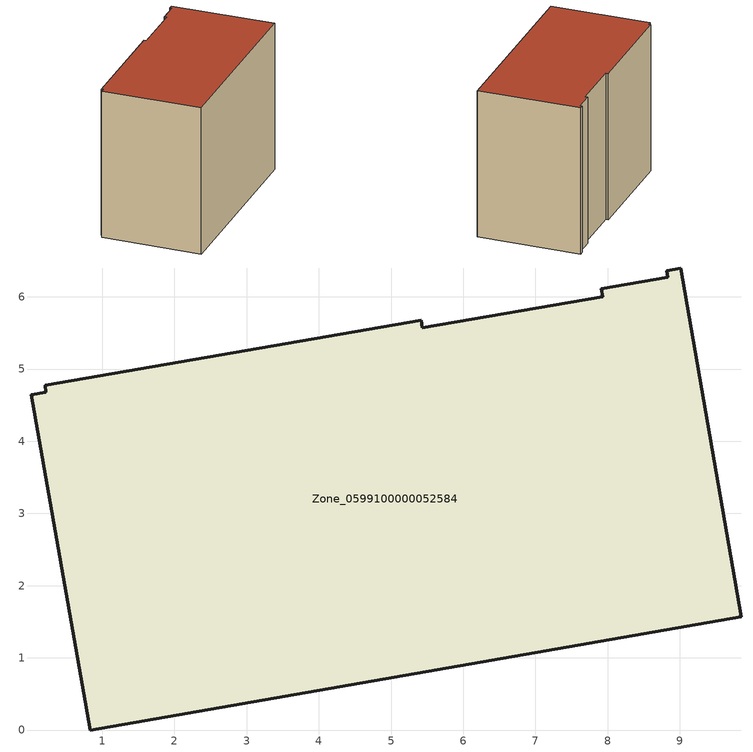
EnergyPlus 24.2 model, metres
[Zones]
Zone_0599100000052584
 floor ground (C_G): 7.93,6 7.91,6.11 8.83,6.27 8.82,6.36 9.01,6.4 9.85,1.57 0.83,0 0.02,4.64 0.22,4.68 0.21,4.78 5.42,5.68 5.43,5.57 z0
 wall outside (C_F): 9.85,1.57 9.01,6.4 8.82,6.36 8.83,6.27 7.91,6.11 7.93,6 5.43,5.57 5.42,5.68 0.21,4.78 0.22,4.68 0.02,4.64 0.83,0 9.85,1.57 z0:7.19
 roof outside (C_R): 7.93,6 5.43,5.57 5.42,5.68 0.21,4.78 0.22,4.68 0.02,4.64 0.83,0 9.85,1.57 9.01,6.4 8.82,6.36 8.83,6.27 7.91,6.11 z7.19
[BUILDING]
Pand.0599100000052584: North Axis=0; Terrain=City; Loads Convergence Tolerance Value=0.04; Temperature Convergence Tolerance Value=0.4; Solar Distribution=FullExterior; Maximum Number of Warmup Days=25; Minimum Number of Warmup Days=1
[Site:Location]
Rotterdam.The.Hague.AP_ZH_NLD Design_Conditions: Latitude=51.96; Longitude=4.45; Time Zone=1; Elevation=-4.5
[SITE:GROUNDTEMPERATURE:BUILDINGSURFACE]
18, 18, 18, 18, 18, 18, 18, 18, 18, 18, 18, 18
[MATERIAL] Thermal Absorptance=0.9; Solar Absorptance=0.7; Visible Absorptance=0.7
Name | Roughness | Thickness | Conductivity | Density | Specific Heat
G.TI.1946 | MediumSmooth | 0.15 | 1 | 540 | 1210
F.TI.1946 | Rough | 0.3 | 0.857143 | 1920 | 840
R.TI.1946 | MediumRough | 0.2 | 0.1 | 1500 | 1000
[CONSTRUCTION]
C_G: G.TI.1946
C_F: F.TI.1946
C_R: R.TI.1946
[ZONE]
Zone_0599100000052584: Type=1; Multiplier=1; Ceiling Height=Autocalculate; Volume=Autocalculate; Floor Area=autocalculate; Part of Total Floor Area=Yes
[ZONEINFILTRATION:DESIGNFLOWRATE]
Infil_Zone_0599100000052584: Zone or ZoneList or Space or SpaceList=Zone_0599100000052584; Schedule=AlwaysOn; Design Flow Rate Calculation Method=Flow/Area; Flow Rate per Floor Area=0.003; Constant Term Coefficient=1; Temperature Term Coefficient=0; Velocity Term Coefficient=0; Velocity Squared Term Coefficient=0
[HVACTEMPLATE:ZONE:IDEALLOADSAIRSYSTEM]
Zone_0599100000052584: Maximum Heating Supply Air Temperature=50; Minimum Cooling Supply Air Temperature=13; Maximum Heating Supply Air Humidity Ratio=0.0156; Minimum Cooling Supply Air Humidity Ratio=0.0077; Heating Limit=NoLimit; Cooling Limit=NoLimit; Dehumidification Control Type=ConstantSensibleHeatRatio; Cooling Sensible Heat Ratio=0.7; Dehumidification Setpoint=60; Humidification Control Type=None; Humidification Setpoint=30; Outdoor Air Method=None; Outdoor Air Flow Rate per Person=0.00944; Outdoor Air Flow Rate per Zone Floor Area=0; Outdoor Air Flow Rate per Zone=0; Demand Controlled Ventilation Type=None; Outdoor Air Economizer Type=NoEconomizer; Heat Recovery Type=None; Sensible Heat Recovery Effectiveness=0.7; Latent Heat Recovery Effectiveness=0.65
[ZONECONTROL:THERMOSTAT]
ThermostatControl_Zone_0599100000052584: Zone or ZoneList=Zone_0599100000052584; Control Type Schedule=DualSetpointControlType; Control 1=Thermostat_Zone_0599100000052584; Temperature Difference Between Cutout And Setpoint=0
[THERMOSTATSETPOINT:DUALSETPOINT]
Thermostat_Zone_0599100000052584: Heating Setpoint Temperature Schedule=HeatingSetpoint_Zone_0599100000052584; Cooling Setpoint Temperature Schedule=CoolingSetpoint_Zone_0599100000052584
[SCHEDULE:COMPACT]
HeatingSetpoint_Zone_0599100000052584: Through: 12/31, For: AllDays, Until: 24:00, 21
CoolingSetpoint_Zone_0599100000052584: Through: 12/31, For: AllDays, Until: 24:00, 24
DualSetpointControlType: Through: 12/31, For: AllDays, Until: 24:00, 4
AlwaysOn: Through: 12/31, For: AllDays, Until: 24:00, 1
